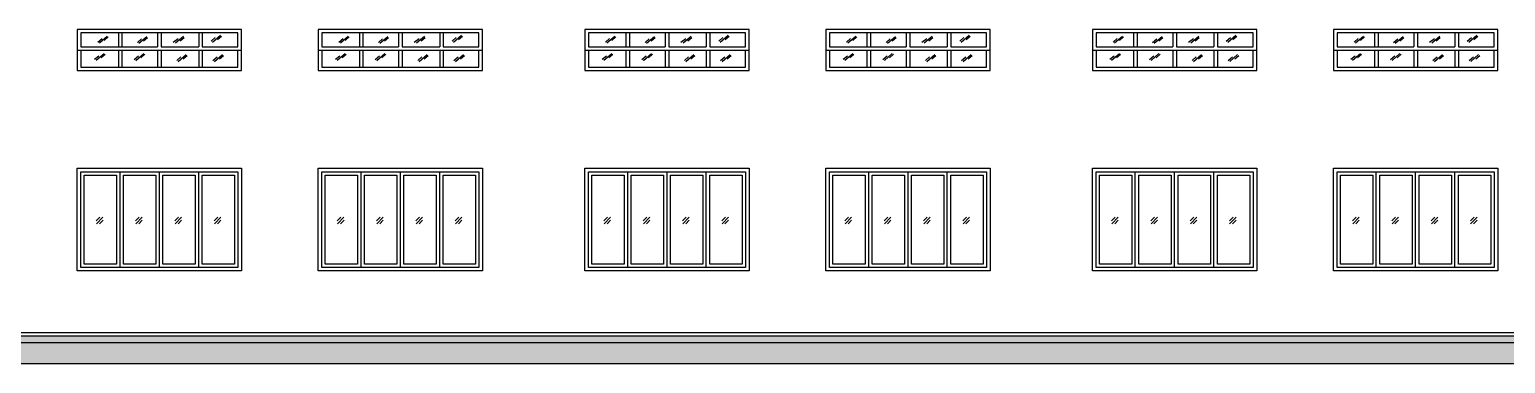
# Model space of a CAD drawing. Header units: metres. Extents: x 3715 to 4596, y 2418 to 2709.
# Drawn here: x 3857.26 to 3879.32, y 2518.82 to 2523.8 of the extents above; entities that cross this region are included whole.
import ezdxf

# ---------------------------------------------------------------- set-up
doc = ezdxf.new("R2010")
doc.units = ezdxf.units.M
doc.header["$MEASUREMENT"] = 0

msp = doc.modelspace()

# ---------------------------------------------------------------- hatches: boundary and pattern name
h = msp.add_hatch()
h.set_pattern_fill('AR-CONC', color=256, scale=0.024, style=0)
h.set_pattern_definition([(50, (-12980.28404, -5977.56356), (0.1721424437, -0.0150605124), [0.018, -0.1979999999]), (355, (-12980.28404, -5977.56356), (-0.03330032, 0.180526112), [0.0144, -0.1584]), (100.4514445, (-12980.2697, -5977.56482), (0.1388421232, 0.1654655978), [0.015297646, -0.1682741068]), (46.1842, (-12980.28404, -5977.51556), (0.2561379192, -0.0397246274), [0.027, -0.297]), (96.6356355, (-12980.2627, -5977.51887), (0.224318867, 0.233788464), [0.022946482, -0.2524113023]), (351.184164, (-12980.28404, -5977.51556), (0.2243188667, 0.233788464), [0.0216, -0.2376]), (21, (-12980.26004, -5977.52756), (0.1432576924, -0.0966285337), [0.018, -0.1979999999]), (326, (-12980.26004, -5977.52756), (0.0583956796, 0.1740360107), [0.0144, -0.1584]), (71.4514447, (-12980.2481, -5977.53561), (0.2016533703, 0.0774074766), [0.0152976456, -0.1682741068]), (37.5, (-12980.28404, -5977.56356), (0.00291836527, 0.07989452488), [0, -0.15647999993, 0, -0.16079999993, 0, -0.15899999993]), (7.5, (-12980.28404, -5977.56356), (0.06313668896, 0.0946588108), [0, -0.09167999996, 0, -0.15287999993, 0, -0.06059999997]), (327.5, (-12980.33756, -5977.56356), (0.12811738462, -0.00541316921), [0, -0.06, 0, -0.1871999999, 0, -0.2483999999]), (317.5, (-12980.36156, -5977.56356), (0.1399646806, 0.02402519575), [0, -0.078, 0, -0.12431999994, 0, -0.1763999999])])
h.paths.add_polyline_path([(3970.82465, 2519.22753), (3827.07465, 2519.22753), (3827.07465, 2519.12753), (3970.82465, 2519.12753)])
h = msp.add_hatch()
h.set_pattern_fill('AR-SAND', color=256, scale=0.08, style=0)
h.set_pattern_definition([(37.5, (-9473.08615, 1714.50548), (-0.0050394686, 0.1541459015), [0, -0.1216, 0, -0.136, 0, -0.13]), (7.5, (-9473.08615, 1714.50548), (0.1415821364, 0.2257716852), [0, -0.0656, 0, -0.1096, 0, -0.042]), (327.5, (-9473.18455, 1714.50548), (0.249131349, 0.0004527243), [0, -0.04, 0, -0.144, 0, -0.188]), (317.5, (-9473.18455, 1714.50548), (0.2404901284, 0.0702140452), [0, -0.02, 0, -0.0944, 0, -0.108])])
h.paths.add_polyline_path([(3970.82465, 2519.12753), (3827.07465, 2519.12753), (3827.07465, 2518.81753), (3970.82465, 2518.81753)])

# ---------------------------------------------------------------- linework, layer by layer
at = {"ltscale": 6}
for p, q in [((3858.58464, 2523.74976), (3858.58464, 2523.54531)), ((3858.63576, 2523.74976), (3858.63576, 2523.54531)), ((3859.17242, 2523.74976), (3859.17242, 2523.54531)), ((3859.22353, 2523.74976), (3859.22353, 2523.54531)), ((3859.78576, 2523.74976), (3859.78576, 2523.54531)), ((3859.83687, 2523.74976), (3859.83687, 2523.54531)), ((3862.18798, 2523.74976), (3862.18798, 2523.54531)), ((3862.23909, 2523.74976), (3862.23909, 2523.54531)), ((3862.77576, 2523.74976), (3862.77576, 2523.54531)), ((3862.82687, 2523.74976), (3862.82687, 2523.54531)), ((3863.38909, 2523.74976), (3863.38909, 2523.54531)), ((3863.4402, 2523.74976), (3863.4402, 2523.54531)), ((3866.17464, 2523.74976), (3866.17464, 2523.54531)), ((3866.22576, 2523.74976), (3866.22576, 2523.54531)), ((3866.76242, 2523.74976), (3866.76242, 2523.54531)), ((3866.81353, 2523.74976), (3866.81353, 2523.54531)), ((3867.37576, 2523.74976), (3867.37576, 2523.54531)), ((3867.42687, 2523.74976), (3867.42687, 2523.54531)), ((3869.77798, 2523.74976), (3869.77798, 2523.54531)), ((3869.82909, 2523.74976), (3869.82909, 2523.54531)), ((3870.36576, 2523.74976), (3870.36576, 2523.54531)), ((3870.41687, 2523.74976), (3870.41687, 2523.54531)), ((3870.97909, 2523.74976), (3870.97909, 2523.54531)), ((3871.0302, 2523.74976), (3871.0302, 2523.54531)), ((3873.76464, 2523.74976), (3873.76464, 2523.54531)), ((3873.81576, 2523.74976), (3873.81576, 2523.54531)), ((3874.35242, 2523.74976), (3874.35242, 2523.54531)), ((3874.40353, 2523.74976), (3874.40353, 2523.54531)), ((3874.96576, 2523.74976), (3874.96576, 2523.54531)), ((3875.01687, 2523.74976), (3875.01687, 2523.54531)), ((3877.36798, 2523.74976), (3877.36798, 2523.54531)), ((3877.41909, 2523.74976), (3877.41909, 2523.54531)), ((3877.95576, 2523.74976), (3877.95576, 2523.54531)), ((3878.00687, 2523.74976), (3878.00687, 2523.54531)), ((3878.56909, 2523.74976), (3878.56909, 2523.54531)), ((3878.6202, 2523.74976), (3878.6202, 2523.54531)), ((3857.97131, 2523.4942), (3860.42465, 2523.4942)), ((3858.02242, 2523.54531), (3859.17242, 2523.54531)), ((3858.58464, 2523.4942), (3858.58464, 2523.23865)), ((3858.63576, 2523.4942), (3858.63576, 2523.23865)), ((3859.17242, 2523.4942), (3859.17242, 2523.23865)), ((3859.22353, 2523.54531), (3859.78576, 2523.54531)), ((3859.22353, 2523.4942), (3859.22353, 2523.23865)), ((3859.78576, 2523.4942), (3859.78576, 2523.23865)), ((3859.83687, 2523.4942), (3859.83687, 2523.23865)), ((3861.57464, 2523.4942), (3864.02798, 2523.4942)), ((3861.62575, 2523.54531), (3862.77576, 2523.54531)), ((3862.18798, 2523.4942), (3862.18798, 2523.23865)), ((3862.23909, 2523.4942), (3862.23909, 2523.23865)), ((3862.77576, 2523.4942), (3862.77576, 2523.23865)), ((3862.82687, 2523.54531), (3863.38909, 2523.54531)), ((3862.82687, 2523.4942), (3862.82687, 2523.23865)), ((3863.38909, 2523.4942), (3863.38909, 2523.23865)), ((3863.4402, 2523.4942), (3863.4402, 2523.23865)), ((3865.56131, 2523.4942), (3868.01465, 2523.4942)), ((3865.61242, 2523.54531), (3866.76242, 2523.54531)), ((3866.17464, 2523.4942), (3866.17464, 2523.23865)), ((3866.22576, 2523.4942), (3866.22576, 2523.23865)), ((3866.76242, 2523.4942), (3866.76242, 2523.23865)), ((3866.81353, 2523.54531), (3867.37576, 2523.54531)), ((3866.81353, 2523.4942), (3866.81353, 2523.23865)), ((3867.37576, 2523.4942), (3867.37576, 2523.23865)), ((3867.42687, 2523.4942), (3867.42687, 2523.23865)), ((3869.16464, 2523.4942), (3871.61798, 2523.4942)), ((3869.21575, 2523.54531), (3870.36576, 2523.54531)), ((3869.77798, 2523.4942), (3869.77798, 2523.23865)), ((3869.82909, 2523.4942), (3869.82909, 2523.23865)), ((3870.36576, 2523.4942), (3870.36576, 2523.23865)), ((3870.41687, 2523.54531), (3870.97909, 2523.54531)), ((3870.41687, 2523.4942), (3870.41687, 2523.23865)), ((3870.97909, 2523.4942), (3870.97909, 2523.23865)), ((3871.0302, 2523.4942), (3871.0302, 2523.23865)), ((3873.15131, 2523.4942), (3875.60465, 2523.4942)), ((3873.20242, 2523.54531), (3874.35242, 2523.54531)), ((3873.76464, 2523.4942), (3873.76464, 2523.23865)), ((3873.81576, 2523.4942), (3873.81576, 2523.23865)), ((3874.35242, 2523.4942), (3874.35242, 2523.23865)), ((3874.40353, 2523.54531), (3874.96576, 2523.54531)), ((3874.40353, 2523.4942), (3874.40353, 2523.23865)), ((3874.96576, 2523.4942), (3874.96576, 2523.23865)), ((3875.01687, 2523.4942), (3875.01687, 2523.23865)), ((3876.75464, 2523.4942), (3879.20798, 2523.4942)), ((3876.80575, 2523.54531), (3877.95576, 2523.54531)), ((3877.36798, 2523.4942), (3877.36798, 2523.23865)), ((3877.41909, 2523.4942), (3877.41909, 2523.23865)), ((3877.95576, 2523.4942), (3877.95576, 2523.23865)), ((3878.00687, 2523.54531), (3878.56909, 2523.54531)), ((3878.00687, 2523.4942), (3878.00687, 2523.23865)), ((3878.56909, 2523.4942), (3878.56909, 2523.23865)), ((3878.6202, 2523.4942), (3878.6202, 2523.23865)), ((3858.6102, 2520.24865), (3858.6102, 2521.67976)), ((3859.19798, 2520.24865), (3859.19798, 2521.67976)), ((3859.78576, 2520.24865), (3859.78576, 2521.67976)), ((3862.21353, 2520.24865), (3862.21353, 2521.67976)), ((3862.80131, 2520.24865), (3862.80131, 2521.67976)), ((3863.38909, 2520.24865), (3863.38909, 2521.67976)), ((3866.2002, 2520.24865), (3866.2002, 2521.67976)), ((3866.78798, 2520.24865), (3866.78798, 2521.67976)), ((3867.37576, 2520.24865), (3867.37576, 2521.67976)), ((3869.80353, 2520.24865), (3869.80353, 2521.67976)), ((3870.39131, 2520.24865), (3870.39131, 2521.67976)), ((3870.97909, 2520.24865), (3870.97909, 2521.67976)), ((3873.7902, 2520.24865), (3873.7902, 2521.67976)), ((3874.37798, 2520.24865), (3874.37798, 2521.67976)), ((3874.96576, 2520.24865), (3874.96576, 2521.67976)), ((3877.39353, 2520.24865), (3877.39353, 2521.67976)), ((3877.98131, 2520.24865), (3877.98131, 2521.67976)), ((3878.56909, 2520.24865), (3878.56909, 2521.67976)), ((3858.25543, 2520.94685), (3858.30931, 2521.00073)), ((3858.35356, 2520.99892), (3858.25724, 2520.9026)), ((3858.35537, 2520.95467), (3858.30149, 2520.9008)), ((3858.84321, 2520.94685), (3858.89708, 2521.00073)), ((3858.94133, 2520.99892), (3858.84502, 2520.9026)), ((3858.94314, 2520.95467), (3858.88927, 2520.9008)), ((3859.43099, 2520.94685), (3859.48486, 2521.00073)), ((3859.52911, 2520.99892), (3859.43279, 2520.9026)), ((3859.53092, 2520.95467), (3859.47704, 2520.9008)), ((3860.01876, 2520.94685), (3860.07264, 2521.00073)), ((3860.11689, 2520.99892), (3860.02057, 2520.9026)), ((3860.1187, 2520.95467), (3860.06482, 2520.9008)), ((3861.85876, 2520.94685), (3861.91264, 2521.00073)), ((3861.95689, 2520.99892), (3861.86057, 2520.9026)), ((3861.9587, 2520.95467), (3861.90482, 2520.9008)), ((3862.44654, 2520.94685), (3862.50042, 2521.00073)), ((3862.54467, 2520.99892), (3862.44835, 2520.9026)), ((3862.54648, 2520.95467), (3862.4926, 2520.9008)), ((3863.03432, 2520.94685), (3863.0882, 2521.00073)), ((3863.13244, 2520.99892), (3863.03613, 2520.9026)), ((3863.13425, 2520.95467), (3863.08038, 2520.9008)), ((3863.6221, 2520.94685), (3863.67597, 2521.00073)), ((3863.72022, 2520.99892), (3863.62391, 2520.9026)), ((3863.72203, 2520.95467), (3863.66815, 2520.9008)), ((3865.84543, 2520.94685), (3865.89931, 2521.00073)), ((3865.94356, 2520.99892), (3865.84724, 2520.9026)), ((3865.94537, 2520.95467), (3865.89149, 2520.9008)), ((3866.43321, 2520.94685), (3866.48708, 2521.00073)), ((3866.53133, 2520.99892), (3866.43502, 2520.9026)), ((3866.53314, 2520.95467), (3866.47927, 2520.9008)), ((3867.02099, 2520.94685), (3867.07486, 2521.00073)), ((3867.11911, 2520.99892), (3867.02279, 2520.9026)), ((3867.12092, 2520.95467), (3867.06704, 2520.9008)), ((3867.60876, 2520.94685), (3867.66264, 2521.00073)), ((3867.70689, 2520.99892), (3867.61057, 2520.9026)), ((3867.7087, 2520.95467), (3867.65482, 2520.9008)), ((3869.44876, 2520.94685), (3869.50264, 2521.00073)), ((3869.54689, 2520.99892), (3869.45057, 2520.9026)), ((3869.5487, 2520.95467), (3869.49482, 2520.9008)), ((3870.03654, 2520.94685), (3870.09042, 2521.00073)), ((3870.13467, 2520.99892), (3870.03835, 2520.9026)), ((3870.13648, 2520.95467), (3870.0826, 2520.9008)), ((3870.62432, 2520.94685), (3870.6782, 2521.00073)), ((3870.72244, 2520.99892), (3870.62613, 2520.9026)), ((3870.72425, 2520.95467), (3870.67038, 2520.9008)), ((3871.2121, 2520.94685), (3871.26597, 2521.00073)), ((3871.31022, 2520.99892), (3871.21391, 2520.9026)), ((3871.31203, 2520.95467), (3871.25815, 2520.9008)), ((3873.43543, 2520.94685), (3873.48931, 2521.00073)), ((3873.53356, 2520.99892), (3873.43724, 2520.9026)), ((3873.53537, 2520.95467), (3873.48149, 2520.9008)), ((3874.02321, 2520.94685), (3874.07708, 2521.00073)), ((3874.12133, 2520.99892), (3874.02502, 2520.9026)), ((3874.12314, 2520.95467), (3874.06927, 2520.9008)), ((3874.61099, 2520.94685), (3874.66486, 2521.00073)), ((3874.70911, 2520.99892), (3874.61279, 2520.9026)), ((3874.71092, 2520.95467), (3874.65704, 2520.9008)), ((3875.19876, 2520.94685), (3875.25264, 2521.00073)), ((3875.29689, 2520.99892), (3875.20057, 2520.9026)), ((3875.2987, 2520.95467), (3875.24482, 2520.9008)), ((3877.03876, 2520.94685), (3877.09264, 2521.00073)), ((3877.13689, 2520.99892), (3877.04057, 2520.9026)), ((3877.1387, 2520.95467), (3877.08482, 2520.9008)), ((3877.62654, 2520.94685), (3877.68042, 2521.00073)), ((3877.72467, 2520.99892), (3877.62835, 2520.9026)), ((3877.72648, 2520.95467), (3877.6726, 2520.9008)), ((3878.21432, 2520.94685), (3878.2682, 2521.00073)), ((3878.31244, 2520.99892), (3878.21613, 2520.9026)), ((3878.31425, 2520.95467), (3878.26038, 2520.9008)), ((3878.8021, 2520.94685), (3878.85597, 2521.00073)), ((3878.90022, 2520.99892), (3878.80391, 2520.9026)), ((3878.90203, 2520.95467), (3878.84815, 2520.9008))]:
    msp.add_line(p, q, dxfattribs=at)
at = {"linetype": 'Continuous'}
for p, q in [((3859.994, 2523.61331), (3860.11227, 2523.715)), ((3863.59733, 2523.61331), (3863.7156, 2523.715)), ((3867.584, 2523.61331), (3867.70227, 2523.715)), ((3871.18733, 2523.61331), (3871.3056, 2523.715)), ((3875.174, 2523.61331), (3875.29227, 2523.715)), ((3878.77733, 2523.61331), (3878.8956, 2523.715)), ((3858.27737, 2523.6129), (3858.34064, 2523.66729)), ((3858.30075, 2523.60053), (3858.41901, 2523.70221)), ((3858.37503, 2523.63921), (3858.43475, 2523.69056)), ((3858.86935, 2523.60991), (3858.93262, 2523.66431)), ((3858.89273, 2523.59754), (3859.011, 2523.69923)), ((3858.96078, 2523.63086), (3859.02049, 2523.68221)), ((3859.40523, 2523.61385), (3859.48128, 2523.66825)), ((3859.44139, 2523.60148), (3859.55966, 2523.70317)), ((3859.5072, 2523.63288), (3859.56692, 2523.68423)), ((3859.97062, 2523.62568), (3860.03389, 2523.68008)), ((3860.06829, 2523.652), (3860.128, 2523.70334)), ((3861.8807, 2523.6129), (3861.94397, 2523.66729)), ((3861.90408, 2523.60053), (3862.02234, 2523.70221)), ((3861.97836, 2523.63921), (3862.03808, 2523.69056)), ((3862.47269, 2523.60991), (3862.53595, 2523.66431)), ((3862.49606, 2523.59754), (3862.61433, 2523.69923)), ((3862.56411, 2523.63086), (3862.62383, 2523.68221)), ((3863.00857, 2523.61385), (3863.08462, 2523.66825)), ((3863.04473, 2523.60148), (3863.16299, 2523.70317)), ((3863.11053, 2523.63288), (3863.17025, 2523.68423)), ((3863.57396, 2523.62568), (3863.63723, 2523.68008)), ((3863.67162, 2523.652), (3863.73134, 2523.70334)), ((3865.86737, 2523.6129), (3865.93064, 2523.66729)), ((3865.89075, 2523.60053), (3866.00901, 2523.70221)), ((3865.96503, 2523.63921), (3866.02475, 2523.69056)), ((3866.45935, 2523.60991), (3866.52262, 2523.66431)), ((3866.48273, 2523.59754), (3866.601, 2523.69923)), ((3866.55078, 2523.63086), (3866.61049, 2523.68221)), ((3866.99523, 2523.61385), (3867.07128, 2523.66825)), ((3867.03139, 2523.60148), (3867.14966, 2523.70317)), ((3867.0972, 2523.63288), (3867.15692, 2523.68423)), ((3867.56062, 2523.62568), (3867.62389, 2523.68008)), ((3867.65829, 2523.652), (3867.718, 2523.70334)), ((3869.4707, 2523.6129), (3869.53397, 2523.66729)), ((3869.49408, 2523.60053), (3869.61234, 2523.70221)), ((3869.56836, 2523.63921), (3869.62808, 2523.69056)), ((3870.06269, 2523.60991), (3870.12595, 2523.66431)), ((3870.08606, 2523.59754), (3870.20433, 2523.69923)), ((3870.15411, 2523.63086), (3870.21383, 2523.68221)), ((3870.59857, 2523.61385), (3870.67462, 2523.66825)), ((3870.63473, 2523.60148), (3870.75299, 2523.70317)), ((3870.70053, 2523.63288), (3870.76025, 2523.68423)), ((3871.16396, 2523.62568), (3871.22723, 2523.68008)), ((3871.26162, 2523.652), (3871.32134, 2523.70334)), ((3873.45737, 2523.6129), (3873.52064, 2523.66729)), ((3873.48075, 2523.60053), (3873.59901, 2523.70221)), ((3873.55503, 2523.63921), (3873.61475, 2523.69056)), ((3874.04935, 2523.60991), (3874.11262, 2523.66431)), ((3874.07273, 2523.59754), (3874.191, 2523.69923)), ((3874.14078, 2523.63086), (3874.20049, 2523.68221)), ((3874.58523, 2523.61385), (3874.66128, 2523.66825)), ((3874.62139, 2523.60148), (3874.73966, 2523.70317)), ((3874.6872, 2523.63288), (3874.74692, 2523.68423)), ((3875.15062, 2523.62568), (3875.21389, 2523.68008)), ((3875.24829, 2523.652), (3875.308, 2523.70334)), ((3877.0607, 2523.6129), (3877.12397, 2523.66729)), ((3877.08408, 2523.60053), (3877.20234, 2523.70221)), ((3877.15836, 2523.63921), (3877.21808, 2523.69056)), ((3877.65269, 2523.60991), (3877.71595, 2523.66431)), ((3877.67606, 2523.59754), (3877.79433, 2523.69923)), ((3877.74411, 2523.63086), (3877.80383, 2523.68221)), ((3878.18857, 2523.61385), (3878.26462, 2523.66825)), ((3878.22473, 2523.60148), (3878.34299, 2523.70317)), ((3878.29053, 2523.63288), (3878.35025, 2523.68423)), ((3878.75396, 2523.62568), (3878.81723, 2523.68008)), ((3878.85162, 2523.652), (3878.91134, 2523.70334)), ((3858.23, 2523.35662), (3858.29327, 2523.41101)), ((3858.25338, 2523.34425), (3858.37164, 2523.44593)), ((3858.32766, 2523.38293), (3858.38738, 2523.43428)), ((3858.82199, 2523.35363), (3858.88525, 2523.40803)), ((3858.84536, 2523.34126), (3858.96363, 2523.44295)), ((3858.91965, 2523.37995), (3858.97937, 2523.43129)), ((3859.45749, 2523.33786), (3859.52075, 2523.39226)), ((3859.48086, 2523.32549), (3859.59913, 2523.42718)), ((3859.55515, 2523.36418), (3859.61487, 2523.41552)), ((3859.99825, 2523.33786), (3860.06152, 2523.39226)), ((3860.02163, 2523.32549), (3860.1399, 2523.42718)), ((3860.09592, 2523.36418), (3860.15563, 2523.41552)), ((3861.83333, 2523.35662), (3861.8966, 2523.41101)), ((3861.85671, 2523.34425), (3861.97498, 2523.44593)), ((3861.931, 2523.38293), (3861.99072, 2523.43428)), ((3862.42532, 2523.35363), (3862.48859, 2523.40803)), ((3862.4487, 2523.34126), (3862.56696, 2523.44295)), ((3862.52298, 2523.37995), (3862.5827, 2523.43129)), ((3863.06082, 2523.33786), (3863.12409, 2523.39226)), ((3863.0842, 2523.32549), (3863.20246, 2523.42718)), ((3863.15848, 2523.36418), (3863.2182, 2523.41552)), ((3863.60159, 2523.33786), (3863.66486, 2523.39226)), ((3863.62496, 2523.32549), (3863.74323, 2523.42718)), ((3863.69925, 2523.36418), (3863.75897, 2523.41552)), ((3865.82, 2523.35662), (3865.88327, 2523.41101)), ((3865.84338, 2523.34425), (3865.96164, 2523.44593)), ((3865.91766, 2523.38293), (3865.97738, 2523.43428)), ((3866.41199, 2523.35363), (3866.47525, 2523.40803)), ((3866.43536, 2523.34126), (3866.55363, 2523.44295)), ((3866.50965, 2523.37995), (3866.56937, 2523.43129)), ((3867.04749, 2523.33786), (3867.11075, 2523.39226)), ((3867.07086, 2523.32549), (3867.18913, 2523.42718)), ((3867.14515, 2523.36418), (3867.20487, 2523.41552)), ((3867.58825, 2523.33786), (3867.65152, 2523.39226)), ((3867.61163, 2523.32549), (3867.7299, 2523.42718)), ((3867.68592, 2523.36418), (3867.74563, 2523.41552)), ((3869.42333, 2523.35662), (3869.4866, 2523.41101)), ((3869.44671, 2523.34425), (3869.56498, 2523.44593)), ((3869.521, 2523.38293), (3869.58072, 2523.43428)), ((3870.01532, 2523.35363), (3870.07859, 2523.40803)), ((3870.0387, 2523.34126), (3870.15696, 2523.44295)), ((3870.11298, 2523.37995), (3870.1727, 2523.43129)), ((3870.65082, 2523.33786), (3870.71409, 2523.39226)), ((3870.6742, 2523.32549), (3870.79246, 2523.42718)), ((3870.74848, 2523.36418), (3870.8082, 2523.41552)), ((3871.19159, 2523.33786), (3871.25486, 2523.39226)), ((3871.21496, 2523.32549), (3871.33323, 2523.42718)), ((3871.28925, 2523.36418), (3871.34897, 2523.41552)), ((3873.41, 2523.35662), (3873.47327, 2523.41101)), ((3873.43338, 2523.34425), (3873.55164, 2523.44593)), ((3873.50766, 2523.38293), (3873.56738, 2523.43428)), ((3874.00199, 2523.35363), (3874.06525, 2523.40803)), ((3874.02536, 2523.34126), (3874.14363, 2523.44295)), ((3874.09965, 2523.37995), (3874.15937, 2523.43129)), ((3874.63749, 2523.33786), (3874.70075, 2523.39226)), ((3874.66086, 2523.32549), (3874.77913, 2523.42718)), ((3874.73515, 2523.36418), (3874.79487, 2523.41552)), ((3875.17825, 2523.33786), (3875.24152, 2523.39226)), ((3875.20163, 2523.32549), (3875.3199, 2523.42718)), ((3875.27592, 2523.36418), (3875.33563, 2523.41552)), ((3877.01333, 2523.35662), (3877.0766, 2523.41101)), ((3877.03671, 2523.34425), (3877.15498, 2523.44593)), ((3877.111, 2523.38293), (3877.17072, 2523.43428)), ((3877.60532, 2523.35363), (3877.66859, 2523.40803)), ((3877.6287, 2523.34126), (3877.74696, 2523.44295)), ((3877.70298, 2523.37995), (3877.7627, 2523.43129)), ((3878.24082, 2523.33786), (3878.30409, 2523.39226)), ((3878.2642, 2523.32549), (3878.38246, 2523.42718)), ((3878.33848, 2523.36418), (3878.3982, 2523.41552)), ((3878.78159, 2523.33786), (3878.84486, 2523.39226)), ((3878.80496, 2523.32549), (3878.92323, 2523.42718)), ((3878.87925, 2523.36418), (3878.93897, 2523.41552))]:
    msp.add_line(p, q, dxfattribs=at)
at = {"ltscale": 0.1}
for p, q in [((3827.07465, 2519.27753), (3970.82465, 2519.27753)), ((3827.07465, 2519.22753), (3970.82465, 2519.22753)), ((3827.07465, 2519.12753), (3970.82465, 2519.12753))]:
    msp.add_line(p, q, dxfattribs=at)
at = {"ltscale": 10}
msp.add_line((3822.58976, 2518.81753), (3974.73829, 2518.81753), dxfattribs=at)
at = {"ltscale": 6}
for points in [[(3857.97131, 2523.18753), (3860.42465, 2523.18753), (3860.42465, 2523.80087), (3857.97131, 2523.80087)], [(3861.57464, 2523.18753), (3864.02798, 2523.18753), (3864.02798, 2523.80087), (3861.57464, 2523.80087)], [(3865.56131, 2523.18753), (3868.01465, 2523.18753), (3868.01465, 2523.80087), (3865.56131, 2523.80087)], [(3869.16464, 2523.18753), (3871.61798, 2523.18753), (3871.61798, 2523.80087), (3869.16464, 2523.80087)], [(3873.15131, 2523.18753), (3875.60465, 2523.18753), (3875.60465, 2523.80087), (3873.15131, 2523.80087)], [(3876.75464, 2523.18753), (3879.20798, 2523.18753), (3879.20798, 2523.80087), (3876.75464, 2523.80087)], [(3860.42465, 2520.19753), (3857.97131, 2520.19753), (3857.97131, 2521.73087), (3860.42465, 2521.73087)], [(3864.02798, 2520.19753), (3861.57465, 2520.19753), (3861.57465, 2521.73087), (3864.02798, 2521.73087)], [(3868.01465, 2520.19753), (3865.56131, 2520.19753), (3865.56131, 2521.73087), (3868.01465, 2521.73087)], [(3871.61798, 2520.19753), (3869.16465, 2520.19753), (3869.16465, 2521.73087), (3871.61798, 2521.73087)], [(3875.60465, 2520.19753), (3873.15131, 2520.19753), (3873.15131, 2521.73087), (3875.60465, 2521.73087)], [(3879.20798, 2520.19753), (3876.75465, 2520.19753), (3876.75465, 2521.73087), (3879.20798, 2521.73087)], [(3860.37353, 2520.24865), (3858.02242, 2520.24865), (3858.02242, 2521.67976), (3860.37353, 2521.67976)], [(3858.07353, 2521.62865), (3858.55909, 2521.62865), (3858.55909, 2520.29976), (3858.07353, 2520.29976)], [(3858.66131, 2521.62865), (3859.14687, 2521.62865), (3859.14687, 2520.29976), (3858.66131, 2520.29976)], [(3859.24909, 2521.62865), (3859.73465, 2521.62865), (3859.73465, 2520.29976), (3859.24909, 2520.29976)], [(3859.83687, 2521.62865), (3860.32242, 2521.62865), (3860.32242, 2520.29976), (3859.83687, 2520.29976)], [(3863.97687, 2520.24865), (3861.62576, 2520.24865), (3861.62576, 2521.67976), (3863.97687, 2521.67976)], [(3861.67687, 2521.62865), (3862.16242, 2521.62865), (3862.16242, 2520.29976), (3861.67687, 2520.29976)], [(3862.26465, 2521.62865), (3862.7502, 2521.62865), (3862.7502, 2520.29976), (3862.26465, 2520.29976)], [(3862.85242, 2521.62865), (3863.33798, 2521.62865), (3863.33798, 2520.29976), (3862.85242, 2520.29976)], [(3863.4402, 2521.62865), (3863.92576, 2521.62865), (3863.92576, 2520.29976), (3863.4402, 2520.29976)], [(3867.96353, 2520.24865), (3865.61242, 2520.24865), (3865.61242, 2521.67976), (3867.96353, 2521.67976)], [(3865.66353, 2521.62865), (3866.14909, 2521.62865), (3866.14909, 2520.29976), (3865.66353, 2520.29976)], [(3866.25131, 2521.62865), (3866.73687, 2521.62865), (3866.73687, 2520.29976), (3866.25131, 2520.29976)], [(3866.83909, 2521.62865), (3867.32465, 2521.62865), (3867.32465, 2520.29976), (3866.83909, 2520.29976)], [(3867.42687, 2521.62865), (3867.91242, 2521.62865), (3867.91242, 2520.29976), (3867.42687, 2520.29976)], [(3871.56687, 2520.24865), (3869.21576, 2520.24865), (3869.21576, 2521.67976), (3871.56687, 2521.67976)], [(3869.26687, 2521.62865), (3869.75242, 2521.62865), (3869.75242, 2520.29976), (3869.26687, 2520.29976)], [(3869.85465, 2521.62865), (3870.3402, 2521.62865), (3870.3402, 2520.29976), (3869.85465, 2520.29976)], [(3870.44242, 2521.62865), (3870.92798, 2521.62865), (3870.92798, 2520.29976), (3870.44242, 2520.29976)], [(3871.0302, 2521.62865), (3871.51576, 2521.62865), (3871.51576, 2520.29976), (3871.0302, 2520.29976)], [(3875.55353, 2520.24865), (3873.20242, 2520.24865), (3873.20242, 2521.67976), (3875.55353, 2521.67976)], [(3873.25353, 2521.62865), (3873.73909, 2521.62865), (3873.73909, 2520.29976), (3873.25353, 2520.29976)], [(3873.84131, 2521.62865), (3874.32687, 2521.62865), (3874.32687, 2520.29976), (3873.84131, 2520.29976)], [(3874.42909, 2521.62865), (3874.91465, 2521.62865), (3874.91465, 2520.29976), (3874.42909, 2520.29976)], [(3875.01687, 2521.62865), (3875.50242, 2521.62865), (3875.50242, 2520.29976), (3875.01687, 2520.29976)], [(3879.15687, 2520.24865), (3876.80576, 2520.24865), (3876.80576, 2521.67976), (3879.15687, 2521.67976)], [(3876.85687, 2521.62865), (3877.34242, 2521.62865), (3877.34242, 2520.29976), (3876.85687, 2520.29976)], [(3877.44465, 2521.62865), (3877.9302, 2521.62865), (3877.9302, 2520.29976), (3877.44465, 2520.29976)], [(3878.03242, 2521.62865), (3878.51798, 2521.62865), (3878.51798, 2520.29976), (3878.03242, 2520.29976)], [(3878.6202, 2521.62865), (3879.10576, 2521.62865), (3879.10576, 2520.29976), (3878.6202, 2520.29976)]]:
    msp.add_lwpolyline(points, close=True, dxfattribs=at)
for points in [[(3859.83687, 2523.54531), (3860.37353, 2523.54531), (3860.37353, 2523.74976), (3858.02242, 2523.74976), (3858.02242, 2523.54531)], [(3863.4402, 2523.54531), (3863.97687, 2523.54531), (3863.97687, 2523.74976), (3861.62575, 2523.74976), (3861.62575, 2523.54531)], [(3867.42687, 2523.54531), (3867.96353, 2523.54531), (3867.96353, 2523.74976), (3865.61242, 2523.74976), (3865.61242, 2523.54531)], [(3871.0302, 2523.54531), (3871.56687, 2523.54531), (3871.56687, 2523.74976), (3869.21575, 2523.74976), (3869.21575, 2523.54531)], [(3875.01687, 2523.54531), (3875.55353, 2523.54531), (3875.55353, 2523.74976), (3873.20242, 2523.74976), (3873.20242, 2523.54531)], [(3878.6202, 2523.54531), (3879.15687, 2523.54531), (3879.15687, 2523.74976), (3876.80575, 2523.74976), (3876.80575, 2523.54531)], [(3858.02242, 2523.4942), (3858.02242, 2523.23865), (3860.37353, 2523.23865), (3860.37353, 2523.4942)], [(3861.62575, 2523.4942), (3861.62575, 2523.23865), (3863.97687, 2523.23865), (3863.97687, 2523.4942)], [(3865.61242, 2523.4942), (3865.61242, 2523.23865), (3867.96353, 2523.23865), (3867.96353, 2523.4942)], [(3869.21575, 2523.4942), (3869.21575, 2523.23865), (3871.56687, 2523.23865), (3871.56687, 2523.4942)], [(3873.20242, 2523.4942), (3873.20242, 2523.23865), (3875.55353, 2523.23865), (3875.55353, 2523.4942)], [(3876.80575, 2523.4942), (3876.80575, 2523.23865), (3879.15687, 2523.23865), (3879.15687, 2523.4942)]]:
    msp.add_lwpolyline(points, dxfattribs=at)

doc.saveas('drawing.dxf')
